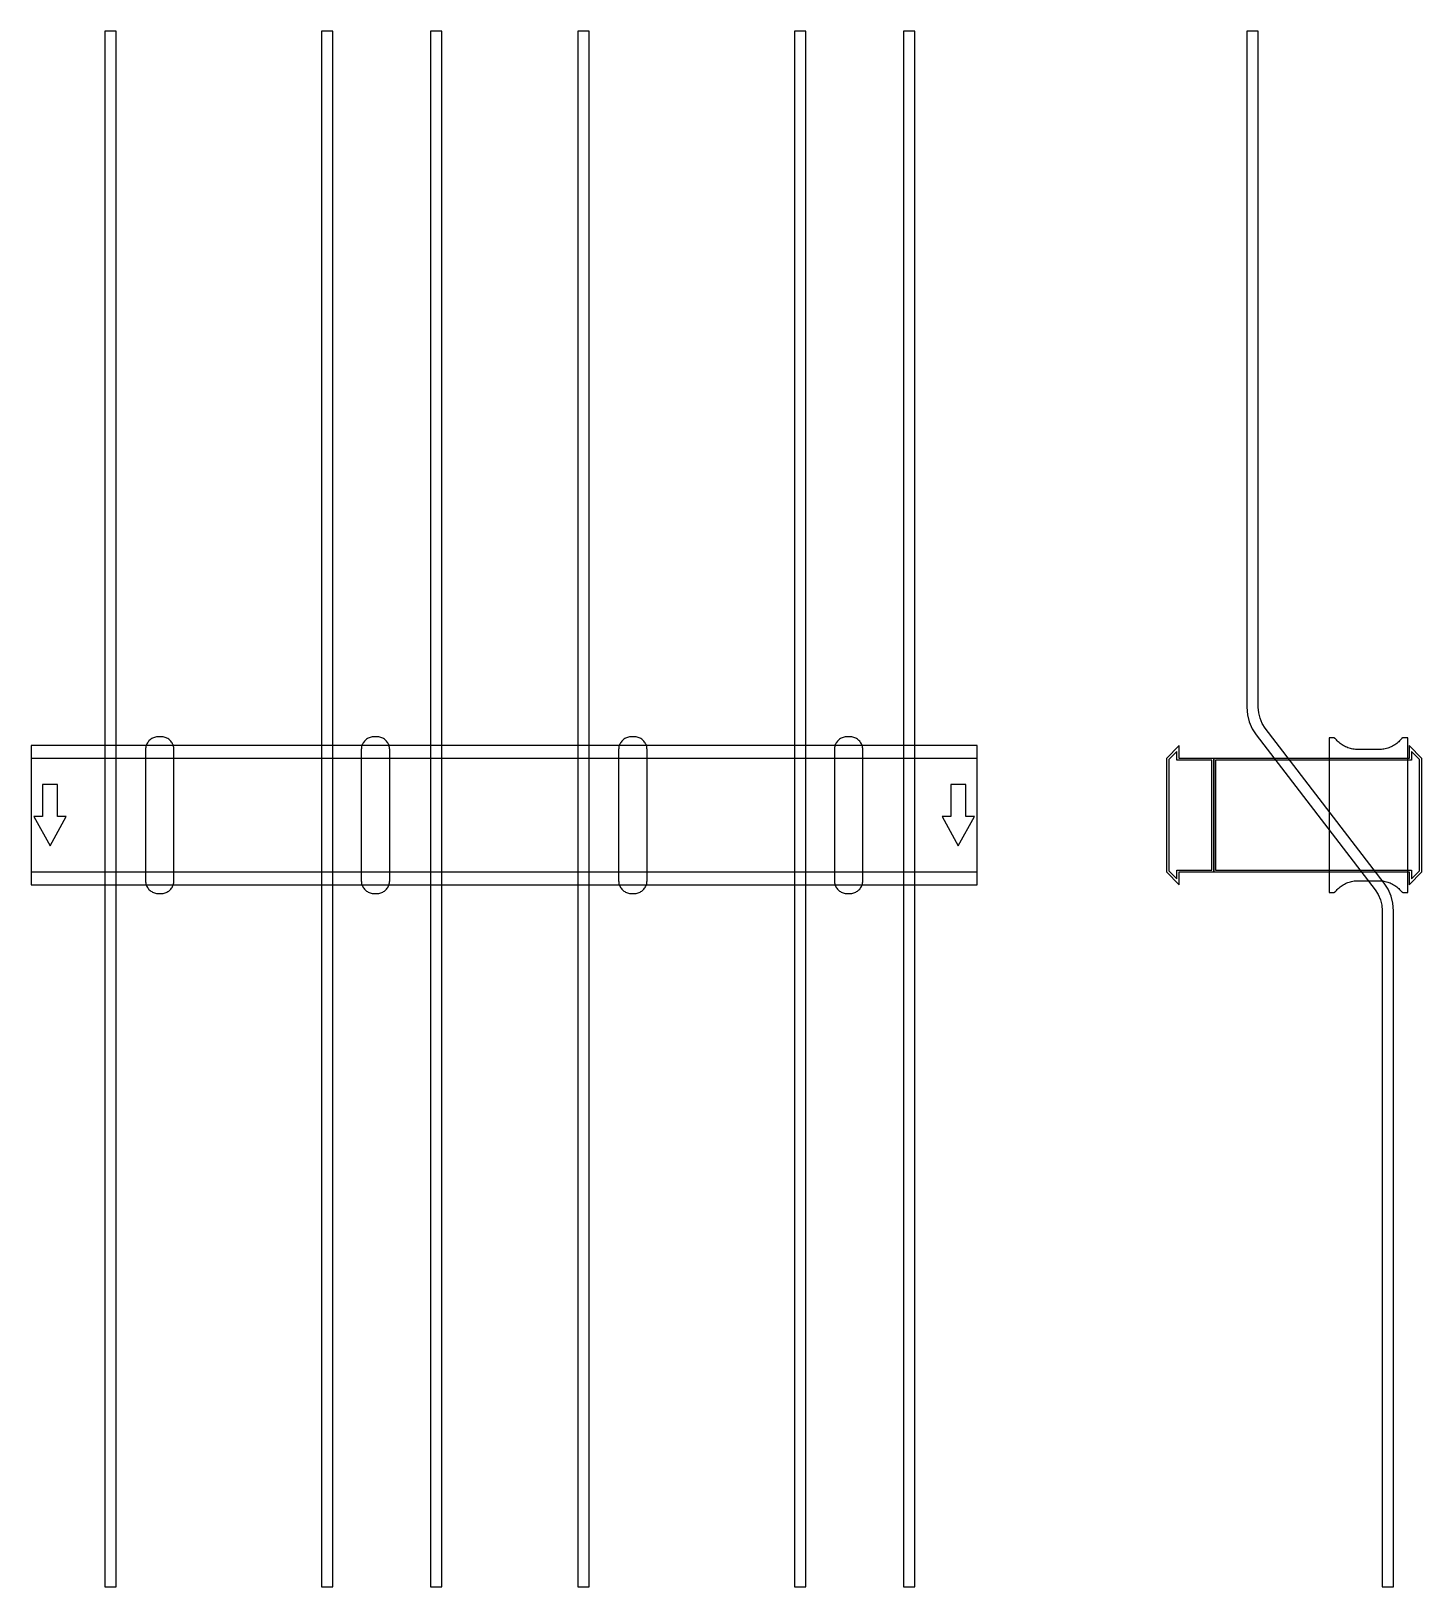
# Model space of a CAD drawing. Extents: x 0 to 1470, y -815 to 828.
import ezdxf

# ---------------------------------------------------------------- set-up
doc = ezdxf.new("R2010")
doc.units = 0
doc.layers.add('Halfen', color=7, linetype='CONTINUOUS')

msp = doc.modelspace()

# ---------------------------------------------------------------- linework, layer by layer
at = {"layer": 'Halfen', "color": 7}
for points in [[(90, -815.455), (90, 828.419), (78, 828.419), (78, -815.455)], [(319, -815.455), (319, 828.419), (307, 828.419), (307, -815.455)], [(434, -815.455), (434, 828.419), (422, 828.419), (422, -815.455)], [(590, -815.455), (590, 828.419), (578, 828.419), (578, -815.455)], [(819, -815.455), (819, 828.419), (807, 828.419), (807, -815.455)], [(934, -815.455), (934, 828.419), (922, 828.419), (922, -815.455)], [(1440, -815.455), (1440, -100.956), (1439.359, -93.137), (1437.453, -85.527), (1434.332, -78.329), (1430.081, -71.735), (1304.439, 92.004), (1301.251, 96.949), (1298.911, 102.348), (1297.481, 108.055), (1297, 113.919), (1297, 167.419), (1297, 828.419), (1285, 828.419), (1285, 167.419), (1285, 113.919), (1285.641, 106.101), (1287.547, 98.49), (1290.668, 91.292), (1294.919, 84.699), (1420.561, -79.04), (1423.749, -83.986), (1426.089, -89.384), (1427.519, -95.092), (1428, -100.956), (1428, -815.455)], [(151, -69.3), (151, -56.8), (151, 69.3), (150.958, 70.359), (150.834, 71.412), (150.627, 72.452), (150.339, 73.472), (149.972, 74.466), (149.529, 75.429), (149.011, 76.354), (148.422, 77.235), (147.765, 78.068), (147.046, 78.846), (146.268, 79.565), (145.435, 80.222), (144.554, 80.811), (143.629, 81.329), (142.666, 81.772), (141.672, 82.139), (140.652, 82.427), (139.612, 82.634), (138.559, 82.758), (137.5, 82.8), (134.5, 82.8), (133.441, 82.758), (132.388, 82.634), (131.348, 82.427), (130.328, 82.139), (129.334, 81.772), (128.371, 81.329), (127.446, 80.811), (126.565, 80.222), (125.732, 79.565), (124.954, 78.846), (124.235, 78.068), (123.578, 77.235), (122.989, 76.354), (122.471, 75.429), (122.028, 74.466), (121.661, 73.472), (121.373, 72.452), (121.166, 71.412), (121.042, 70.359), (121, 69.3), (121, -56.8), (121, -69.3), (121.042, -70.359), (121.166, -71.412), (121.373, -72.452), (121.661, -73.472), (122.028, -74.466), (122.471, -75.429), (122.989, -76.354), (123.578, -77.235), (124.235, -78.068), (124.954, -78.846), (125.732, -79.565), (126.565, -80.222), (127.446, -80.811), (128.371, -81.329), (129.334, -81.772), (130.328, -82.139), (131.348, -82.427), (132.388, -82.634), (133.441, -82.758), (134.5, -82.8), (137.5, -82.8), (138.559, -82.758), (139.612, -82.634), (140.652, -82.427), (141.672, -82.139), (142.666, -81.772), (143.629, -81.329), (144.554, -80.811), (145.435, -80.222), (146.268, -79.565), (147.046, -78.846), (147.765, -78.068), (148.422, -77.235), (149.011, -76.354), (149.529, -75.429), (149.972, -74.466), (150.339, -73.472), (150.627, -72.452), (150.834, -71.412), (150.958, -70.359), (151, -69.3)], [(379, -69.3), (379, -56.8), (379, 69.3), (378.958, 70.359), (378.834, 71.412), (378.627, 72.452), (378.339, 73.472), (377.972, 74.466), (377.529, 75.429), (377.011, 76.354), (376.422, 77.235), (375.765, 78.068), (375.046, 78.846), (374.268, 79.565), (373.435, 80.222), (372.554, 80.811), (371.629, 81.329), (370.666, 81.772), (369.672, 82.139), (368.652, 82.427), (367.612, 82.634), (366.559, 82.758), (365.5, 82.8), (362.5, 82.8), (361.441, 82.758), (360.388, 82.634), (359.348, 82.427), (358.328, 82.139), (357.334, 81.772), (356.371, 81.329), (355.446, 80.811), (354.565, 80.222), (353.732, 79.565), (352.954, 78.846), (352.235, 78.068), (351.578, 77.235), (350.989, 76.354), (350.471, 75.429), (350.028, 74.466), (349.661, 73.472), (349.373, 72.452), (349.166, 71.412), (349.042, 70.359), (349, 69.3), (349, -56.8), (349, -69.3), (349.042, -70.359), (349.166, -71.412), (349.373, -72.452), (349.661, -73.472), (350.028, -74.466), (350.471, -75.429), (350.989, -76.354), (351.578, -77.235), (352.235, -78.068), (352.954, -78.846), (353.732, -79.565), (354.565, -80.222), (355.446, -80.811), (356.371, -81.329), (357.334, -81.772), (358.328, -82.139), (359.348, -82.427), (360.388, -82.634), (361.441, -82.758), (362.5, -82.8), (365.5, -82.8), (366.559, -82.758), (367.612, -82.634), (368.652, -82.427), (369.672, -82.139), (370.666, -81.772), (371.629, -81.329), (372.554, -80.811), (373.435, -80.222), (374.268, -79.565), (375.046, -78.846), (375.765, -78.068), (376.422, -77.235), (377.011, -76.354), (377.529, -75.429), (377.972, -74.466), (378.339, -73.472), (378.627, -72.452), (378.834, -71.412), (378.958, -70.359), (379, -69.3)], [(651, -69.3), (651, -56.8), (651, 69.3), (650.958, 70.359), (650.834, 71.412), (650.627, 72.452), (650.339, 73.472), (649.972, 74.466), (649.529, 75.429), (649.011, 76.354), (648.422, 77.235), (647.765, 78.068), (647.046, 78.846), (646.268, 79.565), (645.435, 80.222), (644.554, 80.811), (643.629, 81.329), (642.666, 81.772), (641.672, 82.139), (640.652, 82.427), (639.612, 82.634), (638.559, 82.758), (637.5, 82.8), (634.5, 82.8), (633.441, 82.758), (632.388, 82.634), (631.348, 82.427), (630.328, 82.139), (629.334, 81.772), (628.371, 81.329), (627.446, 80.811), (626.565, 80.222), (625.732, 79.565), (624.954, 78.846), (624.235, 78.068), (623.578, 77.235), (622.989, 76.354), (622.471, 75.429), (622.028, 74.466), (621.661, 73.472), (621.373, 72.452), (621.166, 71.412), (621.042, 70.359), (621, 69.3), (621, -56.8), (621, -69.3), (621.042, -70.359), (621.166, -71.412), (621.373, -72.452), (621.661, -73.472), (622.028, -74.466), (622.471, -75.429), (622.989, -76.354), (623.578, -77.235), (624.235, -78.068), (624.954, -78.846), (625.732, -79.565), (626.565, -80.222), (627.446, -80.811), (628.371, -81.329), (629.334, -81.772), (630.328, -82.139), (631.348, -82.427), (632.388, -82.634), (633.441, -82.758), (634.5, -82.8), (637.5, -82.8), (638.559, -82.758), (639.612, -82.634), (640.652, -82.427), (641.672, -82.139), (642.666, -81.772), (643.629, -81.329), (644.554, -80.811), (645.435, -80.222), (646.268, -79.565), (647.046, -78.846), (647.765, -78.068), (648.422, -77.235), (649.011, -76.354), (649.529, -75.429), (649.972, -74.466), (650.339, -73.472), (650.627, -72.452), (650.834, -71.412), (650.958, -70.359), (651, -69.3)], [(879, -69.3), (879, -56.8), (879, 69.3), (878.958, 70.359), (878.834, 71.412), (878.627, 72.452), (878.339, 73.472), (877.972, 74.466), (877.529, 75.429), (877.011, 76.354), (876.422, 77.235), (875.765, 78.068), (875.046, 78.846), (874.268, 79.565), (873.435, 80.222), (872.554, 80.811), (871.629, 81.329), (870.666, 81.772), (869.672, 82.139), (868.652, 82.427), (867.612, 82.634), (866.559, 82.758), (865.5, 82.8), (862.5, 82.8), (861.441, 82.758), (860.388, 82.634), (859.348, 82.427), (858.328, 82.139), (857.334, 81.772), (856.371, 81.329), (855.446, 80.811), (854.565, 80.222), (853.732, 79.565), (852.954, 78.846), (852.235, 78.068), (851.578, 77.235), (850.989, 76.354), (850.471, 75.429), (850.028, 74.466), (849.661, 73.472), (849.373, 72.452), (849.166, 71.412), (849.042, 70.359), (849, 69.3), (849, -56.8), (849, -69.3), (849.042, -70.359), (849.166, -71.412), (849.373, -72.452), (849.661, -73.472), (850.028, -74.466), (850.471, -75.429), (850.989, -76.354), (851.578, -77.235), (852.235, -78.068), (852.954, -78.846), (853.732, -79.565), (854.565, -80.222), (855.446, -80.811), (856.371, -81.329), (857.334, -81.772), (858.328, -82.139), (859.348, -82.427), (860.388, -82.634), (861.441, -82.758), (862.5, -82.8), (865.5, -82.8), (866.559, -82.758), (867.612, -82.634), (868.652, -82.427), (869.672, -82.139), (870.666, -81.772), (871.629, -81.329), (872.554, -80.811), (873.435, -80.222), (874.268, -79.565), (875.046, -78.846), (875.765, -78.068), (876.422, -77.235), (877.011, -76.354), (877.529, -75.429), (877.972, -74.466), (878.339, -73.472), (878.627, -72.452), (878.834, -71.412), (878.958, -70.359), (879, -69.3)], [(0, -73.5), (1000, -73.5), (1000, 73.5), (0, 73.5)], [(1250, -60), (1250, 60), (1213.5, 60), (1213.5, 73.5), (1200, 60), (1200, -60), (1213.5, -73.5), (1213.5, -60)], [(1248, -58), (1248, 58), (1211, 58), (1211, 67.25), (1202.5, 58.75), (1202.5, -58.75), (1211, -67.25), (1211, -58)], [(1470, -60), (1470, 60), (1456.5, 73.5), (1456.5, 60), (1250, 60), (1250, -60), (1456.5, -60), (1456.5, -73.5)], [(1467.5, -58.75), (1467.5, 58.75), (1459, 67.25), (1459, 58), (1252, 58), (1252, -58), (1459, -58), (1459, -67.25)], [(1455, -81.8), (1455, 81.8), (1451, 81.8), (1450.846, 81.797), (1450.691, 81.786), (1450.538, 81.769), (1450.385, 81.746), (1450.234, 81.715), (1450.084, 81.678), (1449.936, 81.634), (1449.789, 81.584), (1449.646, 81.527), (1449.505, 81.464), (1449.366, 81.395), (1449.231, 81.32), (1449.1, 81.239), (1448.972, 81.153), (1448.848, 81.06), (1448.728, 80.963), (1448.613, 80.86), (1448.502, 80.752), (1448.397, 80.639), (1448.296, 80.522), (1447.41, 79.491), (1446.479, 78.5), (1445.505, 77.551), (1444.491, 76.646), (1443.437, 75.787), (1442.347, 74.975), (1441.222, 74.211), (1440.064, 73.499), (1438.876, 72.838), (1437.66, 72.23), (1436.418, 71.676), (1435.153, 71.178), (1433.867, 70.736), (1432.563, 70.351), (1431.243, 70.024), (1429.911, 69.756), (1428.567, 69.547), (1427.216, 69.397), (1425.859, 69.307), (1424.5, 69.277), (1402.5, 69.277), (1401.141, 69.307), (1399.784, 69.397), (1398.433, 69.547), (1397.089, 69.756), (1395.757, 70.024), (1394.437, 70.351), (1393.133, 70.736), (1391.847, 71.178), (1390.582, 71.676), (1389.34, 72.23), (1388.124, 72.838), (1386.936, 73.499), (1385.778, 74.211), (1384.653, 74.975), (1383.563, 75.787), (1382.509, 76.646), (1381.495, 77.551), (1380.521, 78.5), (1379.59, 79.491), (1378.704, 80.522), (1378.603, 80.639), (1378.498, 80.752), (1378.387, 80.86), (1378.272, 80.963), (1378.152, 81.06), (1378.028, 81.153), (1377.9, 81.239), (1377.769, 81.32), (1377.634, 81.395), (1377.495, 81.464), (1377.354, 81.527), (1377.211, 81.584), (1377.064, 81.634), (1376.916, 81.678), (1376.766, 81.715), (1376.615, 81.746), (1376.462, 81.769), (1376.309, 81.786), (1376.154, 81.797), (1376, 81.8), (1372, 81.8), (1372, -81.8), (1376, -81.8), (1376.154, -81.797), (1376.309, -81.786), (1376.462, -81.769), (1376.615, -81.746), (1376.766, -81.715), (1376.916, -81.678), (1377.064, -81.634), (1377.211, -81.584), (1377.354, -81.527), (1377.495, -81.464), (1377.634, -81.395), (1377.769, -81.32), (1377.9, -81.239), (1378.028, -81.153), (1378.152, -81.06), (1378.272, -80.963), (1378.387, -80.86), (1378.498, -80.752), (1378.603, -80.639), (1378.704, -80.522), (1379.59, -79.491), (1380.521, -78.5), (1381.495, -77.551), (1382.509, -76.646), (1383.563, -75.787), (1384.653, -74.975), (1385.778, -74.211), (1386.936, -73.499), (1388.124, -72.838), (1389.34, -72.23), (1390.582, -71.676), (1391.847, -71.178), (1393.133, -70.736), (1394.437, -70.351), (1395.757, -70.024), (1397.089, -69.756), (1398.433, -69.547), (1399.784, -69.397), (1401.141, -69.307), (1402.5, -69.277), (1424.5, -69.277), (1425.859, -69.307), (1427.216, -69.397), (1428.567, -69.547), (1429.911, -69.756), (1431.243, -70.024), (1432.563, -70.351), (1433.867, -70.736), (1435.153, -71.178), (1436.418, -71.676), (1437.66, -72.23), (1438.876, -72.838), (1440.064, -73.499), (1441.222, -74.211), (1442.347, -74.975), (1443.437, -75.787), (1444.491, -76.646), (1445.505, -77.551), (1446.479, -78.5), (1447.41, -79.491), (1448.296, -80.522), (1448.397, -80.639), (1448.502, -80.752), (1448.613, -80.86), (1448.728, -80.963), (1448.848, -81.06), (1448.972, -81.153), (1449.1, -81.239), (1449.231, -81.32), (1449.366, -81.395), (1449.505, -81.464), (1449.646, -81.527), (1449.789, -81.584), (1449.936, -81.634), (1450.084, -81.678), (1450.234, -81.715), (1450.385, -81.746), (1450.538, -81.769), (1450.691, -81.786), (1450.846, -81.797), (1451, -81.8)], [(0, -60), (1000, -60), (1000, 60), (0, 60)], [(20, -32.5), (37, -1.5), (28, -1.5), (28, 32.5), (12, 32.5), (12, -1.5), (3, -1.5)], [(980, -32.5), (997, -1.5), (988, -1.5), (988, 32.5), (972, 32.5), (972, -1.5), (963, -1.5)]]:
    msp.add_lwpolyline(points, close=True, dxfattribs=at)

doc.saveas('drawing.dxf')
